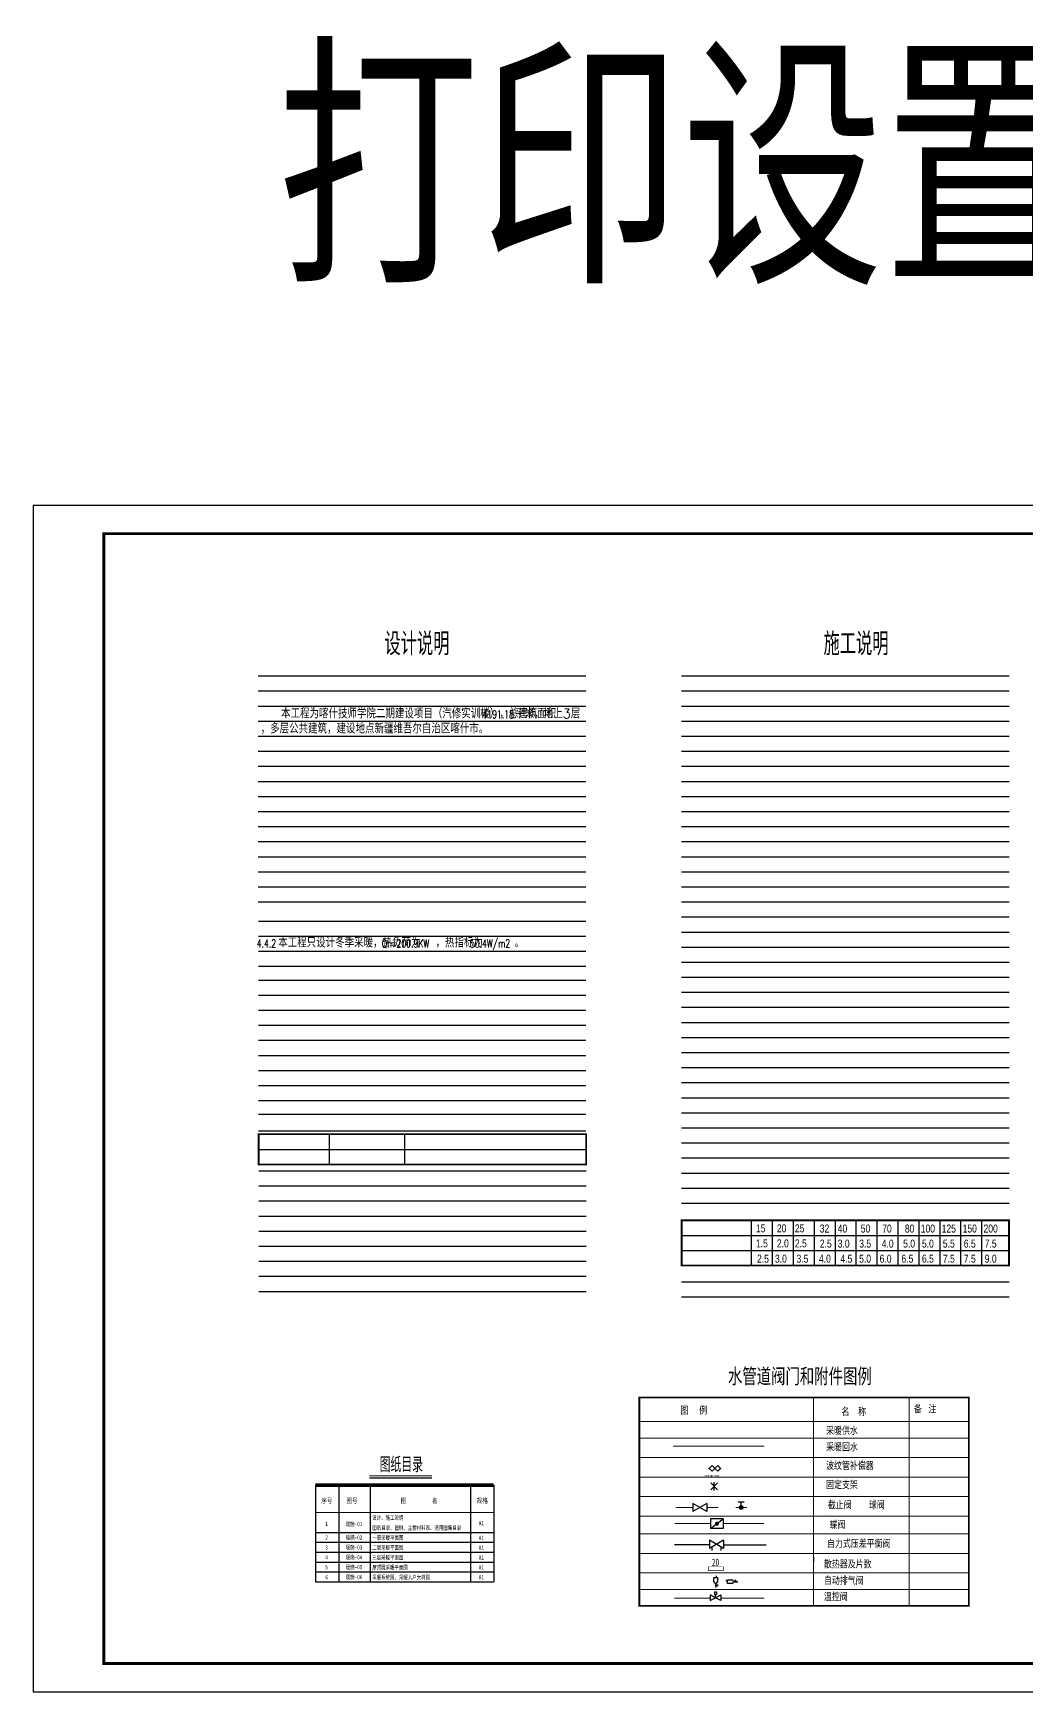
# Model space of a CAD drawing. Extents: x -37230 to 424755, y -141014 to 127947.
# Drawn here: x -37230 to 15550, y -3727 to 84352 of the extents above; entities that cross this region are included whole.
import ezdxf

# ---------------------------------------------------------------- set-up
doc = ezdxf.new("R2010")
doc.units = 0
doc.header["$LTSCALE"] = 1000
doc.header["$MEASUREMENT"] = 0
doc.linetypes.add('CONTINOUS', pattern=[2000000.0, 1000000.0, 1000000.0])
for name, color, linetype in [('310', 7, 'Continuous'), ('AXIS', 3, 'Continuous'), ('PUB_TEXT', 7, 'Continuous'), ('PUB_Title(图框)', 130, 'Continuous'), ('SM', 7, 'Continuous'), ('TEXT', 7, 'Continuous'), ('TWT_TITLE', 7, 'Continuous'), ('暖--文字', 3, 'Continuous'), ('设备以及附件层', 7, 'Continuous')]:
    doc.layers.add(name, color=color, linetype=linetype)
doc.styles.add('-仿宋_GB2312', font='', dxfattribs={"width": 0.8})
doc.styles.add('-宋体', font='', dxfattribs={"width": 0.75})
doc.styles.add('_HZTXT', font='hh.shx', dxfattribs={"width": 0.8, "bigfont": 'hztxt.shx'})
doc.styles.add('_TCH_DIM', font='SIMPLEX', dxfattribs={"bigfont": 'GBCBIG'})
doc.styles.add('DHGSXTK1', font='', dxfattribs={"width": 0.714, "height": 3})
doc.styles.get("Standard").update_dxf_attribs({"font": 'gbenor.shx', "bigfont": 'gbcbig.shx'})
doc.styles.get('-仿宋_GB2312').set_extended_font_data('KaiTi_GB2312')
doc.styles.get('-宋体').set_extended_font_data('SimSun')
doc.styles.get('DHGSXTK1').set_extended_font_data('FangSong_GB2312')

# ---------------------------------------------------------------- blocks, each defined once
blk = doc.blocks.new('SDDF')
for p, q in [((1.5, 1.13), (-1.5, -1.12)), ((-1.5, 1.13), (1.5, 1.13)), ((-1.5, -1.12), (-1.5, 1.13)), ((1.5, -1.12), (1.5, 1.13)), ((-1.5, -1.12), (1.5, -1.12))]:
    blk.add_line(p, q)
at = {"const_width": 0.48}
blk.add_lwpolyline([(-0.22, 0, 1.000262), (0.25, 0, 0.999738), (-0.25, 0, -0.999738)], format="xyb", dxfattribs=at)
blk = doc.blocks.new('HDPHF')
for p, q in [((2.47, 1.42), (-2.47, -1.42)), ((2.47, -1.42), (-2.47, 1.42)), ((-2.47, 1.42), (-2.47, -1.42)), ((2.47, 1.42), (2.47, -1.42)), ((-1.61, -0.93), (-1.61, -2.22)), ((1.61, -0.93), (1.61, -2.22))]:
    blk.add_line(p, q)
blk = doc.blocks.new('HDJZF')
for p, q in [((2.47, 1.42), (-2.47, -1.42)), ((2.47, -1.42), (-2.47, 1.42)), ((-2.47, 1.42), (-2.47, -1.42)), ((2.47, 1.42), (2.47, -1.42))]:
    blk.add_line(p, q)
blk = doc.blocks.new('$VALVE$00000964')
h = blk.add_hatch(color=256)
h.paths.add_polyline_path([(15, 46, 0.414214), (0, 61), (0, 31, 0.414214)])
h.paths.add_polyline_path([(0, 61, 0.414214), (-15, 46, 0.414214), (0, 31)])
for p, q in [((-46, 138), (-46, 251)), ((-46, 251), (46, 251)), ((0, 92), (0, 0)), ((15, 46), (44, 46)), ((23, 251), (23, 297)), ((44, 68), (44, 24)), ((46, 251), (46, 138))]:
    blk.add_line(p, q)
blk.add_circle((0, 46), 14.7)
blk.add_arc((0, 138), 46.1, 180, 0)
blk.add_point((0, 0))
blk = doc.blocks.new('$VALVE$00000440')
for points in [[(-75, -75), (0, 0), (-75, 75), (-150, 0)], [(75, -75), (150, 0), (75, 75), (0, 0)]]:
    blk.add_lwpolyline(points, close=True)
for p in [(-150, 0), (150, 0)]:
    blk.add_point(p)
blk = doc.blocks.new('$VALVE$00000780')
at = {"layer": '设备以及附件层'}
for points in [[(-37, -37), (37, 37)], [(37, -37), (-37, 37)], [(0, 45), (0, -45)]]:
    blk.add_lwpolyline(points, dxfattribs=at)
blk = doc.blocks.new('IHVAC2D_DWGLIB_HCNTLIB_NTDWGLIB_SYSLIB_00000018.DWG')
at = {"color": 0, "linetype": 'CONTINOUS'}
for p, q in [((-2, 1), (-2, -1)), ((0, 0), (-2, 1)), ((-2, -1), (0, 0)), ((-0.4, 2.1), (0.4, 2.1)), ((-0.4, 1.2), (0.4, 1.2)), ((0, 0), (0, 1.2)), ((0, 0), (2, 1)), ((2, -1), (0, 0)), ((2, 1), (2, -1))]:
    blk.add_line(p, q, dxfattribs=at)
at = {"color": 0}
for p, q in [((-0.4, 2.1), (-0.4, 1.2)), ((0.4, 2.1), (0.4, 1.2))]:
    blk.add_line(p, q, dxfattribs=at)
blk = doc.blocks.new('$VALVE$00000497')
for p, q in [((78, 138), (-78, 138)), ((0, 50), (0, 138))]:
    blk.add_line(p, q)
at = {"const_width": 49.6}
blk.add_lwpolyline([(25, 0, 1), (-25, 0, 1)], format="xyb", close=True, dxfattribs=at)
blk.add_circle((0, 0), 50)
blk = doc.blocks.new('我')
at = {"layer": 'TWT_TITLE'}
blk.add_lwpolyline([(-144001, -68537), (-54901, -68537), (-54901, -5537), (-144001, -5537)], close=True, dxfattribs=at)
at = {"layer": 'TWT_TITLE', "const_width": 150}
blk.add_lwpolyline([(-140251, -67037), (-56401, -67037), (-56401, -7037), (-140251, -7037)], close=True, dxfattribs=at)

msp = doc.modelspace()

# ---------------------------------------------------------------- linework, layer by layer
at = {"color": 8}
for p, q in [((-25275.2, 50221.3), (-7882.2, 50221.3)), ((-25275.2, 50221.3), (-7869, 50221.3)), ((-2785.9, 50221.3), (14607.1, 50221.3)), ((-25275.2, 49421.3), (-7882.2, 49421.3)), ((-25275.2, 49421.3), (-7869, 49421.3)), ((-2785.9, 49421.3), (14607.1, 49421.3)), ((-25275.2, 48621.3), (-7882.2, 48621.3)), ((-25275.2, 48621.3), (-7869, 48621.3)), ((-2785.9, 48621.3), (14607.1, 48621.3)), ((-25275.2, 47821.3), (-7869, 47821.3)), ((-25275.2, 47821.3), (-7882.2, 47821.3)), ((-2785.9, 47821.3), (14607.1, 47821.3)), ((-25275.2, 47021.3), (-7869, 47021.3)), ((-25275.2, 47021.3), (-7882.2, 47021.3)), ((-2785.9, 47021.3), (14607.1, 47021.3)), ((-25275.2, 46221.3), (-7869, 46221.3)), ((-2785.9, 46221.3), (14607.1, 46221.3)), ((-25275.2, 45421.3), (-7869, 45421.3)), ((-25275.2, 45421.3), (-7869, 45421.3)), ((-2785.9, 45421.3), (14607.1, 45421.3)), ((-25275.2, 44621.3), (-7869, 44621.3)), ((-2785.9, 44621.3), (14607.1, 44621.3)), ((-25275.2, 43821.3), (-7869, 43821.3)), ((-2785.9, 43821.3), (14607.1, 43821.3)), ((-25275.2, 43021.3), (-7869, 43021.3)), ((-2785.9, 43021.3), (14607.1, 43021.3)), ((-25275.2, 42221.3), (-7869, 42221.3)), ((-25275.2, 41421.3), (-7869, 41421.3)), ((-2785.9, 42221.3), (14607.1, 42221.3)), ((-2785.9, 41421.3), (14607.1, 41421.3)), ((-25275.2, 40621.3), (-7869, 40621.3)), ((-2785.9, 40621.3), (14607.1, 40621.3)), ((-25275.2, 39821.3), (-7869, 39821.3)), ((-2785.9, 39821.3), (14607.1, 39821.3)), ((-25275.2, 39021.3), (-7869, 39021.3)), ((-2785.9, 39021.3), (14607.1, 39021.3)), ((-25275.2, 38221.3), (-7869, 38221.3)), ((-25275.2, 38221.3), (-7869, 38221.3)), ((-2785.9, 38221.3), (14607.1, 38221.3)), ((-25262, 37202.1, -5240), (-7869, 37202.1, -5240)), ((-2785.9, 37421.3), (14607.1, 37421.3)), ((-25262, 36402.1, -5240), (-7869, 36402.1, -5240)), ((-25262, 36402.1, -5240), (-7869, 36402.1, -5240)), ((-25262, 36402.1, -5240), (-7869, 36402.1, -5240)), ((-2785.9, 36621.3), (14607.1, 36621.3)), ((-25262, 35602.1, -5240), (-7869, 35602.1, -5240)), ((-2785.9, 35821.3), (14607.1, 35821.3)), ((-25262, 34802.1, -5240), (-7869, 34802.1, -5240)), ((-2785.9, 35021.3), (14607.1, 35021.3)), ((-25262, 34070.8, -5240), (-7869, 34070.8, -5240)), ((-2785.9, 34221.3), (14607.1, 34221.3)), ((-25262, 33270.8, -5240), (-7869, 33270.8, -5240)), ((-2785.9, 33421.3), (14607.1, 33421.3)), ((-2785.9, 32621.3), (14607.1, 32621.3)), ((-25262, 32470.8, -5240), (-7869, 32470.8, -5240)), ((-2785.9, 31821.3), (14607.1, 31821.3)), ((-25262, 31670.8, -5240), (-7869, 31670.8, -5240)), ((-25262, 30870.8, -5240), (-7869, 30870.8, -5240)), ((-2785.9, 31021.3), (14607.1, 31021.3)), ((-25262, 30070.8, -5240), (-7869, 30070.8, -5240)), ((-25262, 30070.8, -5240), (-7869, 30070.8, -5240)), ((-2785.9, 30221.3), (14607.1, 30221.3)), ((-25262, 29270.8, -5240), (-7869, 29270.8, -5240)), ((-2785.9, 29421.3), (14607.1, 29421.3)), ((-2785.9, 28621.3), (14607.1, 28621.3)), ((-2785.9, 27821.3), (14607.1, 27821.3)), ((-2785.9, 27021.3), (14607.1, 27021.3)), ((-2785.9, 26221.3), (14607.1, 26221.3)), ((-2785.9, 25421.3), (14607.1, 25421.3))]:
    msp.add_line(p, q, dxfattribs=at)
at = {"layer": 'AXIS'}
msp.add_line((-19364.8, 7638.4), (-16046.6, 7638.4), dxfattribs=at)
at = {"layer": 'AXIS', "const_width": 46.1}
msp.add_lwpolyline([(-19366, 7737.6), (-16045.5, 7737.6)], dxfattribs=at)
at = {"layer": 'PUB_TEXT'}
for p, q in [((-22236.6, 7242.7), (-22236.6, 2113.1)), ((-20986.6, 7242.7), (-20986.6, 2113.1)), ((-19325.1, 7242.7), (-19325.1, 2113.1)), ((-14002.1, 7242.7), (-14002.1, 2113.1)), ((-12762.9, 7242.7), (-12762.9, 2113.1)), ((-22236.6, 4738.1), (-12762.9, 4738.1)), ((-22236.6, 4213.1), (-12762.9, 4213.1)), ((-22236.6, 3688.1), (-12762.9, 3688.1)), ((-22236.6, 3163.1), (-12762.9, 3163.1)), ((-22236.6, 2638.1), (-12762.9, 2638.1)), ((-22236.6, 2113.1), (-12762.9, 2113.1))]:
    msp.add_line(p, q, dxfattribs=at)
for points, const_width in [([(-22236.6, 7242.7), (-12762.9, 7242.7)], 200), ([(-22236.6, 5788.1), (-12762.9, 5788.1)], 50)]:
    msp.add_lwpolyline(points, dxfattribs=dict(at, const_width=const_width))
at = {"layer": 'SM', "lineweight": 0}
for p, q in [((-5032.1, 11906.1), (12360.9, 11906.1)), ((4218.1, 11906.1), (4218.1, 840.9)), ((9297.4, 11906, -3000), (9297.4, 840.9, -3000)), ((-5032.1, 10619.4), (12469.6, 10619.4)), ((-5032.1, 10619.4), (12469.6, 10619.4)), ((-5032.1, 10619.4), (12469.6, 10619.4)), ((-5032.1, 9745.7), (12469.6, 9745.7)), ((-5032.1, 8709.7), (12469.6, 8709.7)), ((-5032.1, 7673.8), (12469.6, 7673.7)), ((-5032.1, 6637.7), (12469.6, 6637.8)), ((-5032.1, 5601.7), (12469.6, 5601.8)), ((-5032.1, 4660.3), (12469.6, 4660.2)), ((-5032.1, 3624.3), (12469.6, 3624.2)), ((-5032.1, 2588.3), (12469.6, 2588.3)), ((-5032.1, 1714.6), (12469.6, 1714.6))]:
    msp.add_line(p, q, dxfattribs=at)
at = {"layer": '暖--文字', "color": 3}
for p, q in [((-25262, 28470.8, -5240), (-7869, 28470.8, -5240)), ((-25262, 27670.8, -5240), (-7869, 27670.8, -5240)), ((-25262, 27670.8, -5240), (-7869, 27670.8, -5240)), ((-25262, 26939.4, -5240), (-7869, 26939.4, -5240)), ((-25262, 26070.8, -5240), (-7869, 26070.8, -5240)), ((-21502.7, 25888.2, -5240), (-21502.7, 24272.5, -5240)), ((-17501.6, 25868.8, -5240), (-17501.6, 24253.2, -5240)), ((-25262, 25072.5, -5240), (-7869, 25072.5, -5240)), ((-25262, 24272.5, -5240), (-7869, 24272.5, -5240)), ((-25248.9, 23937.9, -5240), (-7855.9, 23937.9, -5240)), ((-2785.9, 24621.3), (14607.1, 24621.3)), ((-2785.9, 23821.3), (14607.1, 23821.3)), ((-25248.9, 23137.9, -5240), (-7855.9, 23137.9, -5240)), ((-2785.9, 23021.3), (14607.1, 23021.3)), ((-25248.9, 22337.9, -5240), (-7855.9, 22337.9, -5240)), ((-2785.9, 22221.3), (14607.1, 22221.3)), ((-25248.9, 21537.9, -5240), (-7855.9, 21537.9, -5240)), ((-2785.9, 21308.8), (14607.1, 21308.8)), ((912.5, 21300.5), (912.5, 18900.5)), ((2024.6, 21300.5), (2024.6, 18900.5)), ((3136.7, 21300.5), (3136.7, 18900.5)), ((4248.8, 21300.5), (4248.8, 18900.5)), ((5361, 21300.5), (5361, 18900.5)), ((6473.1, 21300.5), (6473.1, 18900.5)), ((7585.2, 21300.5), (7585.2, 18900.5)), ((8697.4, 21300.5), (8697.4, 18900.5)), ((9809.5, 21300.5), (9809.5, 18900.5)), ((10921.6, 21300.5), (10921.6, 18900.5)), ((12033.7, 21300.5), (12033.7, 18900.5)), ((13145.9, 21300.5), (13145.9, 18900.5)), ((-25248.9, 20737.9, -5240), (-7855.9, 20737.9, -5240)), ((-25248.9, 20737.9, -5240), (-7855.9, 20737.9, -5240)), ((-2785.9, 20508.8), (14607.1, 20508.8)), ((-2785.9, 20508.8), (14607.1, 20508.8)), ((-2785.9, 20508.8), (14607.1, 20508.8)), ((-2785.9, 20508.8), (14607.1, 20508.8)), ((-25248.9, 19937.9, -5240), (-7855.9, 19937.9, -5240)), ((-2785.9, 19708.8), (14607.1, 19708.8)), ((-2785.9, 19708.8), (14607.1, 19708.8)), ((-2785.9, 19708.8), (14607.1, 19708.8)), ((-2785.9, 19708.8), (14607.1, 19708.8)), ((-2785.9, 19708.8), (14607.1, 19708.8)), ((-25248.9, 19137.9, -5240), (-7855.9, 19137.9, -5240)), ((-2785.9, 18908.8), (14607.1, 18908.8)), ((-2785.9, 18908.8), (14607.1, 18908.8)), ((-2785.9, 18908.8), (14607.1, 18908.8)), ((-2785.9, 18908.8), (14607.1, 18908.8)), ((-2785.9, 18908.8), (14607.1, 18908.8)), ((-25248.9, 18337.9, -5240), (-7855.9, 18337.9, -5240)), ((-2785.9, 18042.5), (14607.1, 18042.5)), ((-25248.9, 17537.9, -5240), (-7855.9, 17537.9, -5240)), ((-25248.9, 17537.9, -5240), (-7855.9, 17537.9, -5240)), ((-2785.9, 17242.5), (14607.1, 17242.5)), ((4218.1, 3414.2), (4218.1, 3200.8))]:
    msp.add_line(p, q, dxfattribs=at)
for points, const_width, elevation in [([(-25248.9, 25888.2), (-7855.9, 25888.2), (-7855.9, 24272.5), (-25248.9, 24272.5)], 100, -5240), ([(-572.8, 2908.2), (-572.8, 2708.2), (-1372.8, 2708.2), (-1372.8, 2908.2)], 30, -1398.2)]:
    msp.add_lwpolyline(points, close=True, dxfattribs=dict(at, const_width=const_width, elevation=elevation))
for points, const_width in [([(-2785.9, 21308.8), (14607.1, 21308.8), (14607.1, 18908.8), (-2785.9, 18908.8)], 100), ([(-5032.1, 11906.1), (12469.6, 11906.1), (12469.6, 840.9), (-5032.1, 840.9)], 91.9)]:
    msp.add_lwpolyline(points, close=True, dxfattribs=dict(at, const_width=const_width))
for points, const_width in [([(-3252.6, 9324.4), (1609.3, 9324.4)], 50), ([(-1265, 1250.1), (-3181.8, 1250.1)], 60), ([(1612.7, 1250.1), (-695.3, 1250.1)], 60)]:
    msp.add_lwpolyline(points, dxfattribs=dict(at, const_width=const_width))
at = {"layer": '暖--文字', "color": 3, "const_width": 60, "elevation": -3000}
for points in [[(-3106.9, 6064.5), (-2184.9, 6064.5)], [(-1444.7, 6064.5), (-839.1, 6064.5)], [(76.5, 6064.5), (682.1, 6064.5)], [(-3159.6, 5216.2), (-1250.5, 5216.2)], [(-575.5, 5216.2), (1586, 5216.2)], [(-3181.4, 4084.7), (-1306.9, 4084.7)], [(-566.8, 4071.2), (1707.9, 4071.2)]]:
    msp.add_lwpolyline(points, dxfattribs=at)

# ---------------------------------------------------------------- block references
msp.add_blockref('我', (106770.6, 64809.9))
at = {"layer": '暖--文字', "color": 3}
for name, p, xscale, yscale, zscale in [('$VALVE$00000440', (-1018.3, 8135.1), 2, 2, 2), ('HDJZF', (-1814.8, 6064.5, -3000), 150, 150, 150), ('HDPHF', (-936.9, 4104.6, -3000), 150, 150, 2), ('$VALVE$00000964', (-975.1, 1842.7, -1398.2), 2, 2, 2), ('IHVAC2D_DWGLIB_HCNTLIB_NTDWGLIB_SYSLIB_00000018.DWG', (-983.3, 1271.7), 143.9999856, 143.9999856, 143.9999856), ('IHVAC2D_DWGLIB_HCNTLIB_NTDWGLIB_SYSLIB_00000018.DWG', (-983.3, 1271.7), 143.9999856, 143.9999856, 143.9999856)]:
    msp.add_blockref(name, p, dxfattribs=dict(at, xscale=xscale, yscale=yscale, zscale=zscale))
for name, p, xscale, yscale, zscale, rotation in [('$VALVE$00000780', (-1058.5, 7187.5), 5, 5, 5, 180), ('$VALVE$00000497', (379.3, 6064.5, -3000), -2, -2, 2, 180), ('SDDF', (-912.4, 5201.5, -3000), 225, 225, 3, 180), ('$VALVE$00000964', (156.7, 2119.1), 2, 2, 2, 90)]:
    msp.add_blockref(name, p, dxfattribs=dict(at, xscale=xscale, yscale=yscale, zscale=zscale, rotation=rotation))

# ---------------------------------------------------------------- texts
at = {"style": '-宋体', "width": 0.75}
msp.add_text('INSTRUCTION', height=123.557, dxfattribs=at).set_placement((-1616.9, 7655.8))
at = {"layer": '310', "color": 7, "style": 'DHGSXTK1', "width": 0.7}
msp.add_text('水管道阀门和附件图例', height=800, dxfattribs=at).set_placement((-325, 12634.8))
at = {"layer": 'PUB_TEXT', "color": 2, "style": '-宋体'}
for s, height, width, p in [('序号', 262.5, 0.8, (-21926.5, 6297.5)), ('图号', 262.5, 0.8, (-20583.3, 6297.5)), ('图        名', 262.5, 0.8, (-17711.6, 6297.5)), ('规格', 262.5, 0.8, (-13668.3, 6297.5)), ('1', 225, 0.75, (-21713.8, 5082.8)), ('暖施-01', 225, 0.75, (-20631.2, 5070.6)), ('设计、施工说明', 225, 0.75, (-19220.1, 5405.8)), ('A1', 225, 0.75, (-13560.2, 5121.5)), ('2', 225, 0.75, (-21713.8, 4353)), ('暖施-02', 225, 0.75, (-20631.2, 4355.8)), ('一层采暖平面图', 225, 0.75, (-19220.1, 4342.4)), ('图纸目录、图例、主要材料表、选用图集目录', 225, 0.75, (-19220.1, 4867.4)), ('A1', 225, 0.75, (-13560.2, 4344.4)), ('3', 225, 0.75, (-21713.8, 3828)), ('暖施-03', 225, 0.75, (-20631.2, 3830.8)), ('暖施-04', 225, 0.75, (-20631.2, 3305.8)), ('二层采暖平面图', 225, 0.75, (-19220.1, 3817.4)), ('三层采暖平面图', 225, 0.75, (-19220.1, 3292.4)), ('A1', 225, 0.75, (-13560.2, 3819.4)), ('4', 225, 0.75, (-21713.8, 3303)), ('5', 225, 0.75, (-21713.8, 2778)), ('暖施-05', 225, 0.75, (-20631.2, 2780.8)), ('屋顶层采暖平面图', 225, 0.75, (-19220.1, 2767.4)), ('A1', 225, 0.75, (-13560.2, 3294.4)), ('A1', 225, 0.75, (-13560.2, 2769.4)), ('6', 225, 0.75, (-21713.8, 2253)), ('暖施-06', 225, 0.75, (-20631.2, 2255.8)), ('采暖系统图、采暖入户大样图', 225, 0.75, (-19220.1, 2242.4)), ('A1', 225, 0.75, (-13560.2, 2244.4))]:
    msp.add_text(s, height=height, dxfattribs=dict(at, width=width)).set_placement(p)
at = {"layer": 'PUB_Title(图框)', "color": 3, "style": '-宋体', "width": 0.75}
msp.add_text('打印设置：8号色淡显60%%%，其他对象线宽', height=10500, dxfattribs=at).set_placement((-24276.3, 72177.9))
at = {"layer": 'TEXT'}
for s, height, p in [('设计说明', 1200, (-18573.2, 51319)), ('施工说明', 1200, (4748.4, 51319)), ('图纸目录', 800, (-18828.8, 7935))]:
    msp.add_text(s, height=height, dxfattribs=at).set_placement(p)
at = {"layer": '暖--文字', "color": 3, "style": '_TCH_DIM'}
for s, height, p in [('本工程为喀什技师学院二期建设项目（汽修实训楼），总建筑面积', 503.704, (-24060.2, 47967.3)), ('平米，地上3层', 503.7, (-11622.5, 47967.3)), ('，多层公共建筑，建设地点新疆维吾尔自治区喀什市。', 503.704, (-25145.9, 47167.3)), ('本工程只设计冬季采暖，热负荷为', 503.704, (-24214, 35803.6)), ('，热指标为', 503.7, (-15860.3, 35803.6)), ('。', 503.7, (-11655.5, 35803.6))]:
    msp.add_text(s, height=height, dxfattribs=at).set_placement(p)
at = {"layer": '暖--文字', "color": 3}
for s, height, style, width, p in [('4191.18', 425, '_TCH_DIM', 0.705882, (-13365.4, 47967.3)), ('4.4.2', 425, '_TCH_DIM', 0.705882, (-25356.9, 35803.6)), ('Qr=200.9KW', 425, '_TCH_DIM', 0.705882, (-18714, 35803.6)), ('50.4W/m2', 425, '_TCH_DIM', 0.705882, (-14027, 35803.6)), ('15', 425, '_HZTXT', 0.8, (1158.2, 20673.2)), ('1.5', 425, '_HZTXT', 0.8, (1158.2, 19873.2)), ('20', 425, '_HZTXT', 0.8, (2274.6, 20673.2)), ('2.0', 425, '_HZTXT', 0.8, (2274.6, 19873.2)), ('25', 425, '_HZTXT', 0.8, (3227.2, 20673.2)), ('2.5', 425, '_HZTXT', 0.8, (3227.2, 19873.2)), ('32', 425, '_HZTXT', 0.8, (4552, 20661.5)), ('2.5', 425, '_HZTXT', 0.8, (4552, 19861.5)), ('40', 425, '_HZTXT', 0.8, (5504.6, 20661.5)), ('3.0', 425, '_HZTXT', 0.8, (5504.6, 19861.5)), ('3.5', 425, '_HZTXT', 0.8, (6647.5, 19861.5)), ('50', 425, '_HZTXT', 0.8, (6729.7, 20661.5)), ('4.0', 425, '_HZTXT', 0.8, (7841.8, 19861.5)), ('70', 425, '_HZTXT', 0.8, (7868.4, 20661.5)), ('5.0', 425, '_HZTXT', 0.8, (8980.5, 19861.5)), ('80', 425, '_HZTXT', 0.8, (9073.6, 20661.5)), ('100', 425, '_HZTXT', 0.8, (9913.3, 20661.5)), ('5.0', 425, '_HZTXT', 0.8, (9977.3, 19861.5)), ('125', 425, '_HZTXT', 0.8, (11025.4, 20661.5)), ('5.5', 425, '_HZTXT', 0.8, (11089.4, 19861.5)), ('150', 425, '_HZTXT', 0.8, (12137.5, 20661.5)), ('6.5', 425, '_HZTXT', 0.8, (12201.5, 19861.5)), ('200', 425, '_HZTXT', 0.8, (13249.7, 20661.5)), ('7.5', 425, '_HZTXT', 0.8, (13313.7, 19861.5)), ('2.5', 425, '_HZTXT', 0.8, (1217.9, 19061.5)), ('3.0', 425, '_HZTXT', 0.8, (2170.5, 19061.5)), ('3.5', 425, '_HZTXT', 0.8, (3313.4, 19061.5)), ('4.0', 425, '_HZTXT', 0.8, (4507.7, 19061.5)), ('4.5', 425, '_HZTXT', 0.8, (5646.4, 19061.5)), ('5.0', 425, '_HZTXT', 0.8, (6643.2, 19061.5)), ('6.0', 425, '_HZTXT', 0.8, (7731.9, 19061.5)), ('6.5', 425, '_HZTXT', 0.8, (8888.6, 19061.5)), ('6.5', 425, '_HZTXT', 0.8, (9977.3, 19061.5)), ('7.5', 425, '_HZTXT', 0.8, (11089.4, 19061.5)), ('7.5', 425, '_HZTXT', 0.8, (12201.5, 19061.5)), ('9.0', 425, '_HZTXT', 0.8, (13313.7, 19061.5)), ('备   注', 390.3, '_HZTXT', 0.8, (9552.5, 11064.5, -3000)), ('图     例', 390.3, '_HZTXT', 0.8, (-2852.4, 10995.4)), ('名    称', 390.3, '_HZTXT', 0.8, (5703.6, 10926.2)), ('采暖供水', 390.3, '_HZTXT', 0.8, (4886.7, 9917.9, -3000)), ('采暖回水', 390.3, '_HZTXT', 0.8, (4886.7, 9044.3, -3000)), ('波纹管补偿器', 390.3, '_HZTXT', 0.8, (4886.7, 8063, -3000)), ('固定支架', 390.3, '_HZTXT', 0.8, (4886.7, 7046.6, -3000)), ('截止阀', 390.3, '_HZTXT', 0.8, (4979.7, 5972.3, -3000)), ('球阀', 390.3, '_HZTXT', 0.8, (7159.5, 5972.3, -3000)), ('蝶阀', 390.3, '_HZTXT', 0.8, (5061.6, 4923.4, -3000)), ('自力式压差平衡阀', 390.3, '_HZTXT', 0.8, (4936.3, 3922.2)), ('20', 390.3, '-仿宋_GB2312', 0.6, (-1176, 2953)), ('散热器及片数', 390.3, '_HZTXT', 0.8, (4771.6, 2832.5)), ('自动排气阀', 390.3, '_HZTXT', 0.8, (4771.6, 1958.8)), ('温控阀', 390.3, '_HZTXT', 0.8, (4771.6, 1105.7))]:
    msp.add_text(s, height=height, dxfattribs=dict(at, style=style, width=width)).set_placement(p)

doc.saveas('drawing.dxf')
